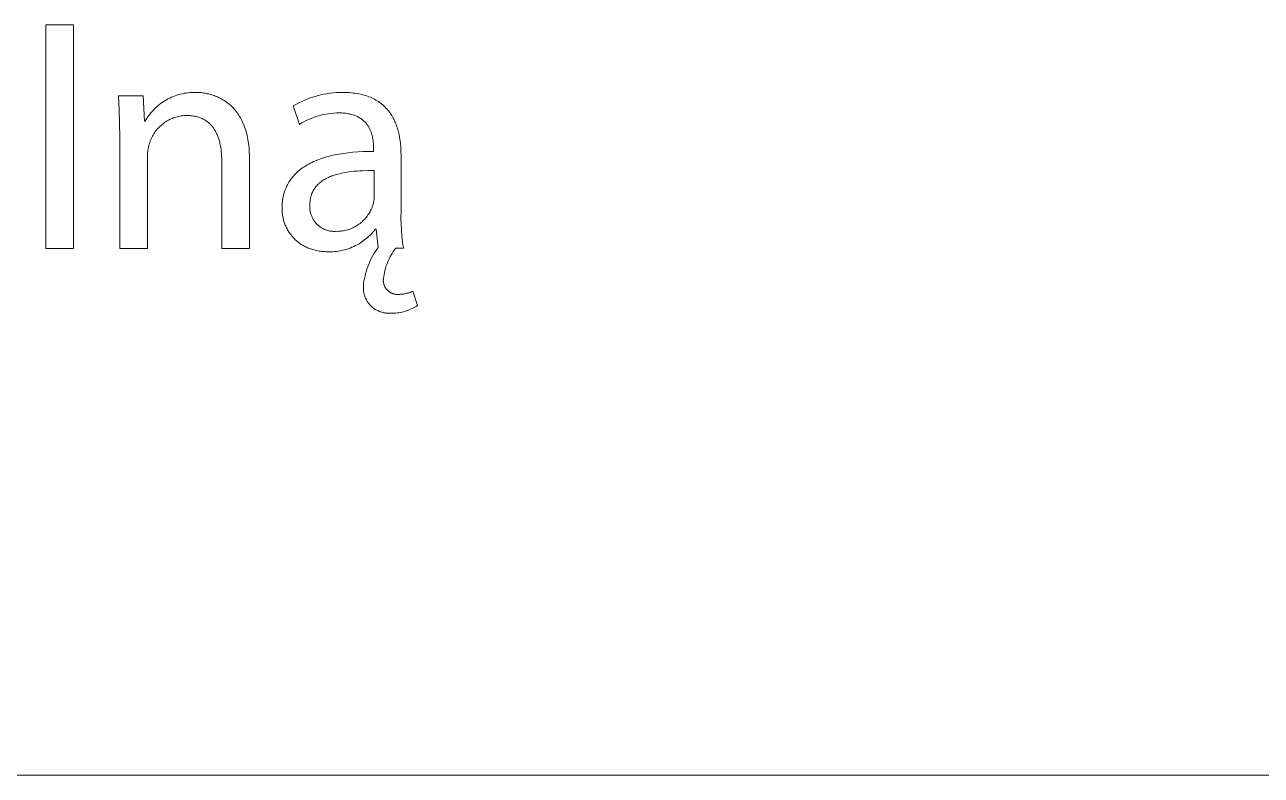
# Model space of a CAD drawing. Header units: millimetres. Extents: x 0 to 4468, y 0 to 3122.
# Drawn here: x 4096.4 to 4272.2, y 0 to 106.6 of the extents above; entities that cross this region are included whole.
import ezdxf

# ---------------------------------------------------------------- set-up
doc = ezdxf.new("R2010")
doc.units = ezdxf.units.MM
doc.header["$MEASUREMENT"] = 0
doc.layers.add('Domyślny', color=7, linetype='Continuous', true_color=0x000000)

msp = doc.modelspace()

# ---------------------------------------------------------------- linework, layer by layer
at = {"layer": 'Domyślny', "color": 18, "lineweight": 15, "true_color": 0x000000}
for p, q in [((4099.43, 106.63), (4103.36, 106.63)), ((4099.43, 74.86), (4099.43, 106.63)), ((4103.36, 106.63), (4103.36, 74.86)), ((4118.07, 96.62), (4118.33, 96.7)), ((4118.33, 96.7), (4118.59, 96.77)), ((4118.59, 96.77), (4118.85, 96.83)), ((4118.85, 96.83), (4119.12, 96.89)), ((4119.12, 96.89), (4119.39, 96.93)), ((4119.39, 96.93), (4119.65, 96.96)), ((4119.65, 96.96), (4119.92, 96.99)), ((4119.92, 96.99), (4120.19, 97.01)), ((4120.19, 97.01), (4120.46, 97.01)), ((4120.46, 97.01), (4120.73, 97.01)), ((4120.73, 97.01), (4120.88, 97.01)), ((4120.88, 97.01), (4121.02, 97)), ((4121.02, 97), (4121.17, 97)), ((4121.17, 97), (4121.32, 96.99)), ((4121.32, 96.99), (4121.47, 96.98)), ((4121.47, 96.98), (4121.62, 96.96)), ((4121.62, 96.96), (4121.77, 96.94)), ((4121.77, 96.94), (4121.93, 96.92)), ((4121.93, 96.92), (4122.08, 96.89)), ((4122.08, 96.89), (4122.24, 96.86)), ((4122.24, 96.86), (4122.4, 96.83)), ((4122.4, 96.83), (4122.56, 96.8)), ((4122.56, 96.8), (4122.72, 96.76)), ((4122.72, 96.76), (4122.88, 96.71)), ((4122.88, 96.71), (4123.04, 96.66)), ((4138.47, 96.65), (4138.93, 96.75)), ((4138.93, 96.75), (4139.39, 96.83)), ((4139.39, 96.83), (4139.85, 96.9)), ((4139.85, 96.9), (4140.31, 96.95)), ((4140.31, 96.95), (4140.78, 96.99)), ((4140.78, 96.99), (4141.24, 97)), ((4141.24, 97), (4141.71, 97.01)), ((4141.71, 97.01), (4142.01, 97)), ((4142.01, 97), (4142.31, 96.99)), ((4142.31, 96.99), (4142.61, 96.98)), ((4142.61, 96.98), (4142.89, 96.95)), ((4142.89, 96.95), (4143.17, 96.93)), ((4143.17, 96.93), (4143.44, 96.89)), ((4143.44, 96.89), (4143.71, 96.85)), ((4143.71, 96.85), (4143.96, 96.8)), ((4143.96, 96.8), (4144.21, 96.75)), ((4144.21, 96.75), (4144.46, 96.69)), ((4144.46, 96.69), (4144.7, 96.63)), ((4109.88, 94.56), (4109.77, 96.52)), ((4109.77, 96.52), (4113.26, 96.52)), ((4113.26, 96.52), (4113.49, 92.93)), ((4115.07, 94.85), (4115.27, 95.03)), ((4115.27, 95.03), (4115.47, 95.2)), ((4115.47, 95.2), (4115.69, 95.37)), ((4115.69, 95.37), (4115.9, 95.53)), ((4115.9, 95.53), (4116.13, 95.69)), ((4116.13, 95.69), (4116.35, 95.83)), ((4116.35, 95.83), (4116.59, 95.97)), ((4116.59, 95.97), (4116.82, 96.1)), ((4116.82, 96.1), (4117.07, 96.22)), ((4117.07, 96.22), (4117.31, 96.33)), ((4117.31, 96.33), (4117.56, 96.44)), ((4117.56, 96.44), (4117.81, 96.54)), ((4117.81, 96.54), (4118.07, 96.62)), ((4123.04, 96.66), (4123.2, 96.61)), ((4123.2, 96.61), (4123.36, 96.56)), ((4123.36, 96.56), (4123.52, 96.5)), ((4123.52, 96.5), (4123.68, 96.43)), ((4123.68, 96.43), (4123.84, 96.37)), ((4123.84, 96.37), (4124, 96.29)), ((4124, 96.29), (4124.16, 96.22)), ((4124.16, 96.22), (4124.32, 96.14)), ((4124.32, 96.14), (4124.47, 96.05)), ((4124.47, 96.05), (4124.63, 95.96)), ((4124.63, 95.96), (4124.79, 95.86)), ((4124.79, 95.86), (4124.94, 95.76)), ((4124.94, 95.76), (4125.09, 95.66)), ((4125.09, 95.66), (4125.24, 95.55)), ((4125.24, 95.55), (4125.39, 95.43)), ((4125.39, 95.43), (4125.54, 95.31)), ((4125.54, 95.31), (4125.69, 95.18)), ((4125.69, 95.18), (4125.83, 95.05)), ((4125.83, 95.05), (4125.97, 94.91)), ((4134.6, 95.09), (4135, 95.32)), ((4135.49, 92.48), (4134.6, 95.09)), ((4135, 95.32), (4135.41, 95.54)), ((4135.41, 95.54), (4135.83, 95.74)), ((4135.83, 95.74), (4136.26, 95.93)), ((4136.26, 95.93), (4136.69, 96.11)), ((4136.69, 96.11), (4137.13, 96.27)), ((4137.13, 96.27), (4137.57, 96.41)), ((4137.57, 96.41), (4138.02, 96.54)), ((4138.02, 96.54), (4138.47, 96.65)), ((4144.7, 96.63), (4144.93, 96.56)), ((4144.93, 96.56), (4145.15, 96.49)), ((4145.15, 96.49), (4145.37, 96.41)), ((4145.37, 96.41), (4145.58, 96.32)), ((4145.58, 96.32), (4145.79, 96.23)), ((4145.79, 96.23), (4145.99, 96.14)), ((4145.99, 96.14), (4146.18, 96.04)), ((4146.18, 96.04), (4146.37, 95.93)), ((4146.37, 95.93), (4146.55, 95.82)), ((4146.55, 95.82), (4146.73, 95.71)), ((4146.73, 95.71), (4146.9, 95.59)), ((4146.9, 95.59), (4147.06, 95.47)), ((4147.06, 95.47), (4147.22, 95.35)), ((4147.22, 95.35), (4147.38, 95.22)), ((4147.38, 95.22), (4147.52, 95.08)), ((4147.52, 95.08), (4147.67, 94.94)), ((4147.67, 94.94), (4147.8, 94.8)), ((4109.94, 92.6), (4109.88, 94.56)), ((4113.58, 92.93), (4113.71, 93.17)), ((4113.71, 93.17), (4113.86, 93.4)), ((4113.86, 93.4), (4114.01, 93.62)), ((4114.01, 93.62), (4114.17, 93.84)), ((4114.17, 93.84), (4114.33, 94.05)), ((4114.33, 94.05), (4114.51, 94.26)), ((4114.51, 94.26), (4114.69, 94.46)), ((4114.69, 94.46), (4114.87, 94.66)), ((4114.87, 94.66), (4115.07, 94.85)), ((4117.22, 93.24), (4117.04, 93.16)), ((4117.39, 93.32), (4117.22, 93.24)), ((4117.57, 93.39), (4117.39, 93.32)), ((4117.75, 93.45), (4117.57, 93.39)), ((4117.94, 93.51), (4117.75, 93.45)), ((4118.12, 93.56), (4117.94, 93.51)), ((4118.31, 93.6), (4118.12, 93.56)), ((4118.5, 93.64), (4118.31, 93.6)), ((4118.69, 93.67), (4118.5, 93.64)), ((4118.88, 93.7), (4118.69, 93.67)), ((4119.07, 93.72), (4118.88, 93.7)), ((4119.26, 93.73), (4119.07, 93.72)), ((4119.45, 93.74), (4119.26, 93.73)), ((4119.63, 93.73), (4119.45, 93.74)), ((4119.79, 93.73), (4119.63, 93.73)), ((4119.96, 93.72), (4119.79, 93.73)), ((4120.12, 93.7), (4119.96, 93.72)), ((4120.28, 93.68), (4120.12, 93.7)), ((4120.43, 93.66), (4120.28, 93.68)), ((4120.58, 93.64), (4120.43, 93.66)), ((4120.73, 93.61), (4120.58, 93.64)), ((4120.87, 93.57), (4120.73, 93.61)), ((4121.01, 93.53), (4120.87, 93.57)), ((4121.15, 93.49), (4121.01, 93.53)), ((4121.29, 93.45), (4121.15, 93.49)), ((4121.42, 93.4), (4121.29, 93.45)), ((4121.55, 93.34), (4121.42, 93.4)), ((4121.67, 93.29), (4121.55, 93.34)), ((4121.79, 93.23), (4121.67, 93.29)), ((4121.91, 93.17), (4121.79, 93.23)), ((4122.03, 93.1), (4121.91, 93.17)), ((4125.97, 94.91), (4126.11, 94.77)), ((4126.11, 94.77), (4126.24, 94.62)), ((4126.24, 94.62), (4126.37, 94.47)), ((4126.37, 94.47), (4126.5, 94.31)), ((4126.5, 94.31), (4126.63, 94.14)), ((4126.63, 94.14), (4126.75, 93.97)), ((4126.75, 93.97), (4126.87, 93.79)), ((4126.87, 93.79), (4126.99, 93.61)), ((4126.99, 93.61), (4127.1, 93.42)), ((4127.1, 93.42), (4127.21, 93.22)), ((4127.21, 93.22), (4127.32, 93.02)), ((4136.8, 93.18), (4136.46, 93.02)), ((4137.14, 93.32), (4136.8, 93.18)), ((4137.49, 93.45), (4137.14, 93.32)), ((4137.84, 93.57), (4137.49, 93.45)), ((4138.2, 93.68), (4137.84, 93.57)), ((4138.55, 93.78), (4138.2, 93.68)), ((4138.92, 93.86), (4138.55, 93.78)), ((4139.28, 93.94), (4138.92, 93.86)), ((4139.65, 93.99), (4139.28, 93.94)), ((4140.02, 94.04), (4139.65, 93.99)), ((4140.39, 94.07), (4140.02, 94.04)), ((4140.76, 94.1), (4140.39, 94.07)), ((4141.13, 94.1), (4140.76, 94.1)), ((4141.33, 94.1), (4141.13, 94.1)), ((4141.53, 94.1), (4141.33, 94.1)), ((4141.72, 94.08), (4141.53, 94.1)), ((4141.91, 94.07), (4141.72, 94.08)), ((4142.09, 94.05), (4141.91, 94.07)), ((4142.27, 94.02), (4142.09, 94.05)), ((4142.44, 93.99), (4142.27, 94.02)), ((4142.61, 93.96), (4142.44, 93.99)), ((4142.77, 93.93), (4142.61, 93.96)), ((4142.92, 93.89), (4142.77, 93.93)), ((4143.08, 93.84), (4142.92, 93.89)), ((4143.22, 93.79), (4143.08, 93.84)), ((4143.36, 93.74), (4143.22, 93.79)), ((4143.5, 93.69), (4143.36, 93.74)), ((4143.63, 93.63), (4143.5, 93.69)), ((4143.76, 93.57), (4143.63, 93.63)), ((4143.88, 93.51), (4143.76, 93.57)), ((4144, 93.44), (4143.88, 93.51)), ((4144.12, 93.37), (4144, 93.44)), ((4144.22, 93.3), (4144.12, 93.37)), ((4144.33, 93.23), (4144.22, 93.3)), ((4144.43, 93.15), (4144.33, 93.23)), ((4147.8, 94.8), (4147.94, 94.66)), ((4147.94, 94.66), (4148.07, 94.51)), ((4148.07, 94.51), (4148.19, 94.36)), ((4148.19, 94.36), (4148.31, 94.2)), ((4148.31, 94.2), (4148.42, 94.04)), ((4148.42, 94.04), (4148.53, 93.88)), ((4148.53, 93.88), (4148.63, 93.72)), ((4148.63, 93.72), (4148.73, 93.55)), ((4148.73, 93.55), (4148.82, 93.38)), ((4148.82, 93.38), (4148.91, 93.21)), ((4148.91, 93.21), (4149, 93.03)), ((4109.95, 90.64), (4109.94, 92.6)), ((4113.49, 92.93), (4113.58, 92.93)), ((4115, 91.44), (4114.89, 91.28)), ((4115.12, 91.59), (4115, 91.44)), ((4115.24, 91.74), (4115.12, 91.59)), ((4115.37, 91.89), (4115.24, 91.74)), ((4115.5, 92.03), (4115.37, 91.89)), ((4115.63, 92.16), (4115.5, 92.03)), ((4115.77, 92.29), (4115.63, 92.16)), ((4115.92, 92.42), (4115.77, 92.29)), ((4116.07, 92.54), (4115.92, 92.42)), ((4116.22, 92.66), (4116.07, 92.54)), ((4116.38, 92.77), (4116.22, 92.66)), ((4116.54, 92.88), (4116.38, 92.77)), ((4116.7, 92.98), (4116.54, 92.88)), ((4116.87, 93.07), (4116.7, 92.98)), ((4117.04, 93.16), (4116.87, 93.07)), ((4122.14, 93.03), (4122.03, 93.1)), ((4122.25, 92.96), (4122.14, 93.03)), ((4122.36, 92.88), (4122.25, 92.96)), ((4122.46, 92.8), (4122.36, 92.88)), ((4122.56, 92.72), (4122.46, 92.8)), ((4122.66, 92.63), (4122.56, 92.72)), ((4122.75, 92.55), (4122.66, 92.63)), ((4122.85, 92.45), (4122.75, 92.55)), ((4122.93, 92.36), (4122.85, 92.45)), ((4123.02, 92.26), (4122.93, 92.36)), ((4123.1, 92.16), (4123.02, 92.26)), ((4123.18, 92.06), (4123.1, 92.16)), ((4123.26, 91.96), (4123.18, 92.06)), ((4123.34, 91.85), (4123.26, 91.96)), ((4123.41, 91.74), (4123.34, 91.85)), ((4123.48, 91.63), (4123.41, 91.74)), ((4123.55, 91.51), (4123.48, 91.63)), ((4123.61, 91.39), (4123.55, 91.51)), ((4127.32, 93.02), (4127.42, 92.81)), ((4127.42, 92.81), (4127.52, 92.59)), ((4127.52, 92.59), (4127.61, 92.37)), ((4127.61, 92.37), (4127.7, 92.13)), ((4127.7, 92.13), (4127.78, 91.9)), ((4127.78, 91.9), (4127.86, 91.65)), ((4127.86, 91.65), (4127.93, 91.4)), ((4135.81, 92.67), (4135.49, 92.48)), ((4136.13, 92.85), (4135.81, 92.67)), ((4136.46, 93.02), (4136.13, 92.85)), ((4144.53, 93.07), (4144.43, 93.15)), ((4144.62, 92.99), (4144.53, 93.07)), ((4144.71, 92.9), (4144.62, 92.99)), ((4144.8, 92.82), (4144.71, 92.9)), ((4144.88, 92.73), (4144.8, 92.82)), ((4144.96, 92.64), (4144.88, 92.73)), ((4145.04, 92.55), (4144.96, 92.64)), ((4145.11, 92.46), (4145.04, 92.55)), ((4145.18, 92.36), (4145.11, 92.46)), ((4145.24, 92.27), (4145.18, 92.36)), ((4145.3, 92.17), (4145.24, 92.27)), ((4145.36, 92.07), (4145.3, 92.17)), ((4145.42, 91.97), (4145.36, 92.07)), ((4145.47, 91.87), (4145.42, 91.97)), ((4145.52, 91.77), (4145.47, 91.87)), ((4145.56, 91.67), (4145.52, 91.77)), ((4145.61, 91.56), (4145.56, 91.67)), ((4145.65, 91.46), (4145.61, 91.56)), ((4145.69, 91.36), (4145.65, 91.46)), ((4149, 93.03), (4149.08, 92.85)), ((4149.08, 92.85), (4149.16, 92.67)), ((4149.16, 92.67), (4149.23, 92.49)), ((4149.23, 92.49), (4149.3, 92.31)), ((4149.3, 92.31), (4149.36, 92.12)), ((4149.36, 92.12), (4149.42, 91.93)), ((4149.42, 91.93), (4149.48, 91.74)), ((4149.48, 91.74), (4149.53, 91.55)), ((4149.53, 91.55), (4149.58, 91.36)), ((4109.95, 74.85), (4109.95, 90.64)), ((4114.16, 89.72), (4114.11, 89.54)), ((4114.21, 89.9), (4114.16, 89.72)), ((4114.28, 90.08), (4114.21, 89.9)), ((4114.35, 90.26), (4114.28, 90.08)), ((4114.42, 90.44), (4114.35, 90.26)), ((4114.51, 90.62), (4114.42, 90.44)), ((4114.59, 90.79), (4114.51, 90.62)), ((4114.69, 90.95), (4114.59, 90.79)), ((4114.79, 91.12), (4114.69, 90.95)), ((4114.89, 91.28), (4114.79, 91.12)), ((4123.67, 91.27), (4123.61, 91.39)), ((4123.73, 91.15), (4123.67, 91.27)), ((4123.79, 91.03), (4123.73, 91.15)), ((4123.85, 90.9), (4123.79, 91.03)), ((4123.9, 90.77), (4123.85, 90.9)), ((4123.95, 90.64), (4123.9, 90.77)), ((4123.99, 90.51), (4123.95, 90.64)), ((4124.04, 90.37), (4123.99, 90.51)), ((4124.08, 90.24), (4124.04, 90.37)), ((4124.12, 90.1), (4124.08, 90.24)), ((4124.16, 89.96), (4124.12, 90.1)), ((4124.19, 89.81), (4124.16, 89.96)), ((4124.25, 89.52), (4124.19, 89.81)), ((4127.93, 91.4), (4128, 91.14)), ((4128, 91.14), (4128.07, 90.88)), ((4128.07, 90.88), (4128.12, 90.6)), ((4128.12, 90.6), (4128.18, 90.32)), ((4128.18, 90.32), (4128.22, 90.04)), ((4128.22, 90.04), (4128.27, 89.74)), ((4128.27, 89.74), (4128.3, 89.44)), ((4145.72, 91.25), (4145.69, 91.36)), ((4145.76, 91.15), (4145.72, 91.25)), ((4145.79, 91.04), (4145.76, 91.15)), ((4145.82, 90.94), (4145.79, 91.04)), ((4145.85, 90.84), (4145.82, 90.94)), ((4145.87, 90.73), (4145.85, 90.84)), ((4145.89, 90.63), (4145.87, 90.73)), ((4145.93, 90.42), (4145.89, 90.63)), ((4145.96, 90.22), (4145.93, 90.42)), ((4145.99, 90.01), (4145.96, 90.22)), ((4146.01, 89.82), (4145.99, 90.01)), ((4146.02, 89.63), (4146.01, 89.82)), ((4149.58, 91.36), (4149.63, 91.16)), ((4149.63, 91.16), (4149.67, 90.97)), ((4149.67, 90.97), (4149.71, 90.77)), ((4149.71, 90.77), (4149.74, 90.57)), ((4149.74, 90.57), (4149.81, 90.17)), ((4149.81, 90.17), (4149.85, 89.77)), ((4149.85, 89.77), (4149.89, 89.36)), ((4113.91, 88.25), (4113.9, 88.06)), ((4113.9, 88.06), (4113.9, 87.87)), ((4113.92, 88.44), (4113.91, 88.25)), ((4113.93, 88.62), (4113.92, 88.44)), ((4113.96, 88.81), (4113.93, 88.62)), ((4113.99, 88.99), (4113.96, 88.81)), ((4114.02, 89.18), (4113.99, 88.99)), ((4114.06, 89.36), (4114.02, 89.18)), ((4114.11, 89.54), (4114.06, 89.36)), ((4124.31, 89.23), (4124.25, 89.52)), ((4124.35, 88.93), (4124.31, 89.23)), ((4124.39, 88.62), (4124.35, 88.93)), ((4124.42, 88.3), (4124.39, 88.62)), ((4124.44, 87.99), (4124.42, 88.3)), ((4124.45, 87.66), (4124.44, 87.99)), ((4128.3, 89.44), (4128.33, 89.12)), ((4128.33, 89.12), (4128.35, 88.81)), ((4128.35, 88.81), (4128.37, 88.48)), ((4128.37, 88.48), (4128.38, 88.14)), ((4128.38, 88.14), (4128.38, 87.8)), ((4139.32, 87.85), (4139.6, 87.93)), ((4139.6, 87.93), (4139.89, 88)), ((4139.89, 88), (4140.48, 88.14)), ((4140.48, 88.14), (4141.1, 88.26)), ((4141.1, 88.26), (4141.74, 88.36)), ((4141.74, 88.36), (4142.4, 88.45)), ((4142.4, 88.45), (4143.08, 88.52)), ((4143.08, 88.52), (4143.79, 88.58)), ((4143.79, 88.58), (4144.52, 88.62)), ((4144.52, 88.62), (4145.27, 88.64)), ((4145.27, 88.64), (4146.04, 88.64)), ((4146.03, 89.44), (4146.02, 89.63)), ((4146.04, 89.26), (4146.03, 89.44)), ((4146.04, 89.09), (4146.04, 89.26)), ((4146.04, 88.64), (4146.04, 89.09)), ((4149.89, 89.36), (4149.92, 88.95)), ((4149.92, 88.95), (4149.93, 88.55)), ((4149.93, 88.55), (4149.94, 88.14)), ((4149.94, 88.14), (4149.94, 80.04)), ((4113.9, 87.87), (4113.9, 74.85)), ((4124.45, 87.34), (4124.45, 87.66)), ((4124.45, 74.85), (4124.45, 87.34)), ((4128.38, 87.8), (4128.38, 74.85)), ((4135.62, 86.05), (4135.8, 86.19)), ((4135.8, 86.19), (4136, 86.33)), ((4136, 86.33), (4136.19, 86.46)), ((4136.19, 86.46), (4136.4, 86.59)), ((4136.4, 86.59), (4136.61, 86.72)), ((4136.61, 86.72), (4136.82, 86.84)), ((4136.82, 86.84), (4137.05, 86.96)), ((4137.05, 86.96), (4137.28, 87.07)), ((4137.28, 87.07), (4137.51, 87.19)), ((4137.51, 87.19), (4137.75, 87.29)), ((4137.75, 87.29), (4138, 87.39)), ((4138, 87.39), (4138.25, 87.49)), ((4138.25, 87.49), (4138.51, 87.59)), ((4138.51, 87.59), (4138.77, 87.68)), ((4138.77, 87.68), (4139.04, 87.77)), ((4139.04, 87.77), (4139.32, 87.85)), ((4133.99, 84.25), (4134.11, 84.43)), ((4134.11, 84.43), (4134.23, 84.61)), ((4134.23, 84.61), (4134.36, 84.78)), ((4134.36, 84.78), (4134.49, 84.96)), ((4134.49, 84.96), (4134.63, 85.12)), ((4134.63, 85.12), (4134.78, 85.29)), ((4134.78, 85.29), (4134.94, 85.45)), ((4134.94, 85.45), (4135.1, 85.6)), ((4135.1, 85.6), (4135.27, 85.76)), ((4135.27, 85.76), (4135.44, 85.91)), ((4135.44, 85.91), (4135.62, 86.05)), ((4138.74, 84.45), (4138.61, 84.35)), ((4138.88, 84.54), (4138.74, 84.45)), ((4139.02, 84.63), (4138.88, 84.54)), ((4139.17, 84.71), (4139.02, 84.63)), ((4139.31, 84.79), (4139.17, 84.71)), ((4139.47, 84.87), (4139.31, 84.79)), ((4139.62, 84.94), (4139.47, 84.87)), ((4139.78, 85.01), (4139.62, 84.94)), ((4139.94, 85.08), (4139.78, 85.01)), ((4140.11, 85.14), (4139.94, 85.08)), ((4140.28, 85.21), (4140.11, 85.14)), ((4140.45, 85.26), (4140.28, 85.21)), ((4140.63, 85.32), (4140.45, 85.26)), ((4140.8, 85.37), (4140.63, 85.32)), ((4140.98, 85.42), (4140.8, 85.37)), ((4141.35, 85.51), (4140.98, 85.42)), ((4141.72, 85.59), (4141.35, 85.51)), ((4142.11, 85.66), (4141.72, 85.59)), ((4142.5, 85.72), (4142.11, 85.66)), ((4142.89, 85.77), (4142.5, 85.72)), ((4143.29, 85.82), (4142.89, 85.77)), ((4143.69, 85.85), (4143.29, 85.82)), ((4144.1, 85.88), (4143.69, 85.85)), ((4144.5, 85.89), (4144.1, 85.88)), ((4145.32, 85.91), (4144.5, 85.89)), ((4146.13, 85.91), (4145.32, 85.91)), ((4146.13, 82.16), (4146.13, 85.91)), ((4133.24, 82.44), (4133.29, 82.66)), ((4133.29, 82.66), (4133.36, 82.87)), ((4133.36, 82.87), (4133.43, 83.08)), ((4133.43, 83.08), (4133.5, 83.28)), ((4133.5, 83.28), (4133.59, 83.48)), ((4133.59, 83.48), (4133.68, 83.68)), ((4133.68, 83.68), (4133.78, 83.87)), ((4133.78, 83.87), (4133.88, 84.06)), ((4133.88, 84.06), (4133.99, 84.25)), ((4137.25, 82.61), (4137.22, 82.54)), ((4137.28, 82.69), (4137.25, 82.61)), ((4137.31, 82.77), (4137.28, 82.69)), ((4137.35, 82.84), (4137.31, 82.77)), ((4137.38, 82.91), (4137.35, 82.84)), ((4137.42, 82.98), (4137.38, 82.91)), ((4137.45, 83.06), (4137.42, 82.98)), ((4137.49, 83.12), (4137.45, 83.06)), ((4137.53, 83.19), (4137.49, 83.12)), ((4137.57, 83.26), (4137.53, 83.19)), ((4137.62, 83.33), (4137.57, 83.26)), ((4137.66, 83.39), (4137.62, 83.33)), ((4137.71, 83.46), (4137.66, 83.39)), ((4137.76, 83.52), (4137.71, 83.46)), ((4137.8, 83.58), (4137.76, 83.52)), ((4137.85, 83.64), (4137.8, 83.58)), ((4137.9, 83.7), (4137.85, 83.64)), ((4137.96, 83.76), (4137.9, 83.7)), ((4138.01, 83.82), (4137.96, 83.76)), ((4138.06, 83.88), (4138.01, 83.82)), ((4138.12, 83.94), (4138.06, 83.88)), ((4138.18, 83.99), (4138.12, 83.94)), ((4138.24, 84.05), (4138.18, 83.99)), ((4138.3, 84.1), (4138.24, 84.05)), ((4138.36, 84.15), (4138.3, 84.1)), ((4138.42, 84.2), (4138.36, 84.15)), ((4138.48, 84.25), (4138.42, 84.2)), ((4138.61, 84.35), (4138.48, 84.25)), ((4133.02, 80.84), (4133.03, 81.08)), ((4133.03, 81.08), (4133.05, 81.31)), ((4133.05, 81.31), (4133.07, 81.55)), ((4133.07, 81.55), (4133.1, 81.77)), ((4133.1, 81.77), (4133.14, 82)), ((4133.14, 82), (4133.19, 82.22)), ((4133.19, 82.22), (4133.24, 82.44)), ((4136.97, 80.92), (4136.96, 80.8)), ((4136.98, 81.04), (4136.97, 80.92)), ((4136.99, 81.42), (4136.98, 81.33)), ((4136.98, 81.33), (4136.98, 81.23)), ((4136.98, 81.23), (4136.98, 81.14)), ((4136.98, 81.14), (4136.98, 81.04)), ((4137, 81.52), (4136.99, 81.42)), ((4137.01, 81.61), (4137, 81.52)), ((4137.02, 81.7), (4137.01, 81.61)), ((4137.03, 81.79), (4137.02, 81.7)), ((4137.05, 81.88), (4137.03, 81.79)), ((4137.06, 81.96), (4137.05, 81.88)), ((4137.08, 82.05), (4137.06, 81.96)), ((4137.1, 82.13), (4137.08, 82.05)), ((4137.12, 82.22), (4137.1, 82.13)), ((4137.14, 82.3), (4137.12, 82.22)), ((4137.17, 82.38), (4137.14, 82.3)), ((4137.19, 82.46), (4137.17, 82.38)), ((4137.22, 82.54), (4137.19, 82.46)), ((4145.84, 80.73), (4145.9, 80.91)), ((4145.9, 80.91), (4145.94, 81.03)), ((4145.94, 81.03), (4145.98, 81.15)), ((4145.98, 81.15), (4146.01, 81.27)), ((4146.01, 81.27), (4146.04, 81.4)), ((4146.04, 81.4), (4146.07, 81.52)), ((4146.07, 81.52), (4146.09, 81.65)), ((4146.09, 81.65), (4146.1, 81.77)), ((4146.1, 81.77), (4146.11, 81.9)), ((4146.11, 81.9), (4146.12, 82.03)), ((4146.12, 82.03), (4146.13, 82.16)), ((4133.02, 80.59), (4133.02, 80.84)), ((4133.02, 80.45), (4133.02, 80.59)), ((4133.03, 80.3), (4133.02, 80.45)), ((4133.03, 80.15), (4133.03, 80.3)), ((4133.04, 80.01), (4133.03, 80.15)), ((4133.06, 79.86), (4133.04, 80.01)), ((4133.08, 79.72), (4133.06, 79.86)), ((4133.1, 79.57), (4133.08, 79.72)), ((4133.12, 79.43), (4133.1, 79.57)), ((4133.15, 79.28), (4133.12, 79.43)), ((4133.18, 79.14), (4133.15, 79.28)), ((4133.22, 79), (4133.18, 79.14)), ((4136.96, 80.8), (4136.96, 80.68)), ((4136.96, 80.68), (4136.97, 80.56)), ((4136.97, 80.56), (4136.98, 80.44)), ((4136.98, 80.44), (4136.99, 80.32)), ((4136.99, 80.32), (4137.01, 80.2)), ((4137.01, 80.2), (4137.03, 80.09)), ((4137.03, 80.09), (4137.05, 79.97)), ((4137.05, 79.97), (4137.08, 79.85)), ((4137.08, 79.85), (4137.11, 79.74)), ((4137.11, 79.74), (4137.15, 79.62)), ((4137.15, 79.62), (4137.19, 79.51)), ((4137.19, 79.51), (4137.24, 79.4)), ((4137.24, 79.4), (4137.29, 79.29)), ((4137.29, 79.29), (4137.34, 79.18)), ((4137.34, 79.18), (4137.39, 79.07)), ((4144.78, 79.02), (4144.91, 79.16)), ((4144.91, 79.16), (4145.02, 79.3)), ((4145.02, 79.3), (4145.14, 79.45)), ((4145.14, 79.45), (4145.24, 79.6)), ((4145.24, 79.6), (4145.34, 79.75)), ((4145.34, 79.75), (4145.44, 79.91)), ((4145.44, 79.91), (4145.53, 80.07)), ((4145.53, 80.07), (4145.62, 80.23)), ((4145.62, 80.23), (4145.7, 80.39)), ((4145.7, 80.39), (4145.77, 80.56)), ((4145.77, 80.56), (4145.84, 80.73)), ((4149.94, 80.04), (4149.93, 79.18)), ((4149.93, 79.18), (4149.95, 78.31)), ((4133.25, 78.85), (4133.22, 79)), ((4133.3, 78.71), (4133.25, 78.85)), ((4133.34, 78.57), (4133.3, 78.71)), ((4133.39, 78.44), (4133.34, 78.57)), ((4133.44, 78.3), (4133.39, 78.44)), ((4133.49, 78.16), (4133.44, 78.3)), ((4133.55, 78.03), (4133.49, 78.16)), ((4133.61, 77.89), (4133.55, 78.03)), ((4133.67, 77.76), (4133.61, 77.89)), ((4133.74, 77.63), (4133.67, 77.76)), ((4133.81, 77.5), (4133.74, 77.63)), ((4133.88, 77.37), (4133.81, 77.5)), ((4133.96, 77.25), (4133.88, 77.37)), ((4137.39, 79.07), (4137.45, 78.97)), ((4137.45, 78.97), (4137.52, 78.87)), ((4137.52, 78.87), (4137.58, 78.77)), ((4137.58, 78.77), (4137.65, 78.67)), ((4137.65, 78.67), (4137.73, 78.58)), ((4137.73, 78.58), (4137.8, 78.48)), ((4137.8, 78.48), (4137.88, 78.39)), ((4137.88, 78.39), (4137.96, 78.31)), ((4137.96, 78.31), (4138.05, 78.22)), ((4138.05, 78.22), (4138.14, 78.14)), ((4138.14, 78.14), (4138.23, 78.06)), ((4138.23, 78.06), (4138.32, 77.99)), ((4138.32, 77.99), (4138.42, 77.92)), ((4138.42, 77.92), (4138.52, 77.85)), ((4138.52, 77.85), (4138.62, 77.79)), ((4138.62, 77.79), (4138.72, 77.72)), ((4138.72, 77.72), (4138.83, 77.67)), ((4138.83, 77.67), (4138.93, 77.61)), ((4138.93, 77.61), (4139.04, 77.56)), ((4139.04, 77.56), (4139.15, 77.52)), ((4139.15, 77.52), (4139.27, 77.47)), ((4139.27, 77.47), (4139.38, 77.43)), ((4139.38, 77.43), (4139.49, 77.4)), ((4139.49, 77.4), (4139.61, 77.37)), ((4139.61, 77.37), (4139.73, 77.34)), ((4139.73, 77.34), (4139.85, 77.32)), ((4141.6, 77.33), (4141.78, 77.36)), ((4141.78, 77.36), (4141.96, 77.4)), ((4141.96, 77.4), (4142.14, 77.44)), ((4142.14, 77.44), (4142.32, 77.49)), ((4142.32, 77.49), (4142.49, 77.54)), ((4142.49, 77.54), (4142.67, 77.6)), ((4142.67, 77.6), (4142.84, 77.67)), ((4142.84, 77.67), (4143.01, 77.74)), ((4143.01, 77.74), (4143.17, 77.82)), ((4143.17, 77.82), (4143.34, 77.9)), ((4143.34, 77.9), (4143.5, 77.99)), ((4143.5, 77.99), (4143.66, 78.09)), ((4143.66, 78.09), (4143.81, 78.19)), ((4143.81, 78.19), (4143.96, 78.29)), ((4143.96, 78.29), (4144.11, 78.4)), ((4144.11, 78.4), (4144.25, 78.52)), ((4144.25, 78.52), (4144.39, 78.64)), ((4144.39, 78.64), (4144.53, 78.76)), ((4144.53, 78.76), (4144.66, 78.89)), ((4144.66, 78.89), (4144.78, 79.02)), ((4146.1, 77.37), (4145.92, 77.15)), ((4146.28, 77.59), (4146.1, 77.37)), ((4146.41, 77.59), (4146.28, 77.59)), ((4146.71, 75), (4146.41, 77.59)), ((4149.95, 78.31), (4150, 77.45)), ((4150, 77.45), (4150.07, 76.58)), ((4134.04, 77.12), (4133.96, 77.25)), ((4134.12, 77), (4134.04, 77.12)), ((4134.21, 76.88), (4134.12, 77)), ((4134.3, 76.76), (4134.21, 76.88)), ((4134.39, 76.64), (4134.3, 76.76)), ((4134.49, 76.53), (4134.39, 76.64)), ((4134.59, 76.42), (4134.49, 76.53)), ((4134.69, 76.31), (4134.59, 76.42)), ((4134.79, 76.2), (4134.69, 76.31)), ((4134.9, 76.09), (4134.79, 76.2)), ((4135.02, 75.99), (4134.9, 76.09)), ((4135.13, 75.89), (4135.02, 75.99)), ((4135.25, 75.79), (4135.13, 75.89)), ((4135.37, 75.7), (4135.25, 75.79)), ((4135.49, 75.6), (4135.37, 75.7)), ((4135.62, 75.51), (4135.49, 75.6)), ((4139.85, 77.32), (4139.96, 77.3)), ((4139.96, 77.3), (4140.08, 77.29)), ((4140.08, 77.29), (4140.2, 77.28)), ((4140.2, 77.28), (4140.32, 77.27)), ((4140.32, 77.27), (4140.44, 77.27)), ((4140.44, 77.27), (4140.56, 77.27)), ((4140.56, 77.27), (4140.68, 77.28)), ((4140.68, 77.28), (4140.87, 77.27)), ((4140.87, 77.27), (4141.05, 77.28)), ((4141.05, 77.28), (4141.23, 77.29)), ((4141.23, 77.29), (4141.42, 77.31)), ((4141.42, 77.31), (4141.6, 77.33)), ((4144.21, 75.67), (4143.97, 75.52)), ((4144.44, 75.83), (4144.21, 75.67)), ((4144.67, 76), (4144.44, 75.83)), ((4144.9, 76.17), (4144.67, 76)), ((4145.11, 76.35), (4144.9, 76.17)), ((4145.33, 76.54), (4145.11, 76.35)), ((4145.53, 76.74), (4145.33, 76.54)), ((4145.73, 76.94), (4145.53, 76.74)), ((4145.92, 77.15), (4145.73, 76.94)), ((4150.07, 76.58), (4150.17, 75.72)), ((4150.17, 75.72), (4150.29, 74.87)), ((4103.36, 74.86), (4099.43, 74.86)), ((4113.9, 74.85), (4109.95, 74.85)), ((4128.38, 74.85), (4124.45, 74.85)), ((4135.75, 75.43), (4135.62, 75.51)), ((4135.89, 75.34), (4135.75, 75.43)), ((4136.03, 75.26), (4135.89, 75.34)), ((4136.17, 75.18), (4136.03, 75.26)), ((4136.31, 75.11), (4136.17, 75.18)), ((4136.46, 75.04), (4136.31, 75.11)), ((4136.61, 74.97), (4136.46, 75.04)), ((4136.76, 74.9), (4136.61, 74.97)), ((4136.92, 74.84), (4136.76, 74.9)), ((4137.08, 74.78), (4136.92, 74.84)), ((4137.24, 74.73), (4137.08, 74.78)), ((4137.4, 74.68), (4137.24, 74.73)), ((4137.57, 74.63), (4137.4, 74.68)), ((4137.75, 74.59), (4137.57, 74.63)), ((4137.92, 74.55), (4137.75, 74.59)), ((4138.1, 74.51), (4137.92, 74.55)), ((4138.28, 74.48), (4138.1, 74.51)), ((4138.47, 74.45), (4138.28, 74.48)), ((4138.65, 74.43), (4138.47, 74.45)), ((4138.84, 74.41), (4138.65, 74.43)), ((4139.04, 74.39), (4138.84, 74.41)), ((4139.24, 74.38), (4139.04, 74.39)), ((4139.44, 74.38), (4139.24, 74.38)), ((4139.64, 74.37), (4139.44, 74.38)), ((4139.92, 74.37), (4139.64, 74.37)), ((4140.21, 74.38), (4139.92, 74.37)), ((4140.49, 74.4), (4140.21, 74.38)), ((4140.77, 74.43), (4140.49, 74.4)), ((4141.05, 74.47), (4140.77, 74.43)), ((4141.33, 74.52), (4141.05, 74.47)), ((4141.61, 74.58), (4141.33, 74.52)), ((4141.88, 74.64), (4141.61, 74.58)), ((4142.16, 74.72), (4141.88, 74.64)), ((4142.43, 74.81), (4142.16, 74.72)), ((4142.69, 74.91), (4142.43, 74.81)), ((4142.96, 75.01), (4142.69, 74.91)), ((4143.22, 75.13), (4142.96, 75.01)), ((4143.47, 75.25), (4143.22, 75.13)), ((4143.72, 75.38), (4143.47, 75.25)), ((4143.97, 75.52), (4143.72, 75.38)), ((4145.89, 73.74), (4146.08, 74.07)), ((4146.08, 74.07), (4146.28, 74.38)), ((4146.28, 74.38), (4146.49, 74.7)), ((4146.49, 74.7), (4146.71, 75)), ((4148.52, 73.89), (4148.38, 73.64)), ((4148.67, 74.14), (4148.52, 73.89)), ((4148.83, 74.39), (4148.67, 74.14)), ((4149, 74.63), (4148.83, 74.39)), ((4149.18, 74.87), (4149, 74.63)), ((4150.29, 74.87), (4149.18, 74.87)), ((4145.13, 72.03), (4145.26, 72.38)), ((4145.26, 72.38), (4145.4, 72.73)), ((4145.4, 72.73), (4145.55, 73.07)), ((4145.55, 73.07), (4145.71, 73.41)), ((4145.71, 73.41), (4145.89, 73.74)), ((4147.8, 72.29), (4147.72, 72.01)), ((4147.9, 72.56), (4147.8, 72.29)), ((4148.01, 72.84), (4147.9, 72.56)), ((4148.12, 73.11), (4148.01, 72.84)), ((4148.24, 73.37), (4148.12, 73.11)), ((4148.38, 73.64), (4148.24, 73.37)), ((4144.67, 70.21), (4144.74, 70.58)), ((4144.74, 70.58), (4144.82, 70.95)), ((4144.82, 70.95), (4144.91, 71.31)), ((4144.91, 71.31), (4145.01, 71.67)), ((4145.01, 71.67), (4145.13, 72.03)), ((4147.43, 70.5), (4147.42, 70.43)), ((4147.42, 70.43), (4147.42, 70.36)), ((4147.42, 70.36), (4147.42, 70.29)), ((4147.44, 70.57), (4147.43, 70.5)), ((4147.47, 70.86), (4147.44, 70.57)), ((4147.52, 71.15), (4147.47, 70.86)), ((4147.58, 71.44), (4147.52, 71.15)), ((4147.64, 71.72), (4147.58, 71.44)), ((4147.72, 72.01), (4147.64, 71.72)), ((4144.58, 69.46), (4144.62, 69.84)), ((4144.58, 69.34), (4144.58, 69.46)), ((4144.58, 69.21), (4144.58, 69.34)), ((4144.58, 69.09), (4144.58, 69.21)), ((4144.59, 68.97), (4144.58, 69.09)), ((4144.6, 68.84), (4144.59, 68.97)), ((4144.62, 68.72), (4144.6, 68.84)), ((4144.62, 69.84), (4144.67, 70.21)), ((4144.64, 68.59), (4144.62, 68.72)), ((4144.66, 68.47), (4144.64, 68.59)), ((4147.42, 70.29), (4147.42, 70.22)), ((4147.42, 70.22), (4147.43, 70.15)), ((4147.43, 70.15), (4147.44, 70.08)), ((4147.44, 70.08), (4147.45, 70.01)), ((4147.45, 70.01), (4147.46, 69.94)), ((4147.46, 69.94), (4147.47, 69.87)), ((4147.47, 69.87), (4147.49, 69.81)), ((4147.49, 69.81), (4147.51, 69.74)), ((4147.51, 69.74), (4147.53, 69.67)), ((4147.53, 69.67), (4147.55, 69.61)), ((4147.55, 69.61), (4147.58, 69.54)), ((4147.58, 69.54), (4147.61, 69.48)), ((4147.61, 69.48), (4147.64, 69.42)), ((4147.64, 69.42), (4147.67, 69.36)), ((4147.67, 69.36), (4147.7, 69.29)), ((4147.7, 69.29), (4147.74, 69.24)), ((4147.74, 69.24), (4147.78, 69.18)), ((4147.78, 69.18), (4147.82, 69.12)), ((4147.82, 69.12), (4147.86, 69.07)), ((4147.86, 69.07), (4147.91, 69.01)), ((4147.91, 69.01), (4147.95, 68.96)), ((4147.95, 68.96), (4148, 68.91)), ((4148, 68.91), (4148.05, 68.86)), ((4148.05, 68.86), (4148.1, 68.81)), ((4148.1, 68.81), (4148.16, 68.77)), ((4148.16, 68.77), (4148.21, 68.73)), ((4148.21, 68.73), (4148.27, 68.69)), ((4148.27, 68.69), (4148.32, 68.65)), ((4148.32, 68.65), (4148.38, 68.61)), ((4148.38, 68.61), (4148.44, 68.57)), ((4148.44, 68.57), (4148.5, 68.54)), ((4150.93, 68.51), (4151.07, 68.56)), ((4151.07, 68.56), (4151.22, 68.61)), ((4151.22, 68.61), (4151.36, 68.67)), ((4151.36, 68.67), (4151.5, 68.73)), ((4151.5, 68.73), (4151.63, 68.79)), ((4151.63, 68.79), (4152.26, 66.73)), ((4144.69, 68.35), (4144.66, 68.47)), ((4144.73, 68.23), (4144.69, 68.35)), ((4144.77, 68.11), (4144.73, 68.23)), ((4144.81, 67.99), (4144.77, 68.11)), ((4144.85, 67.88), (4144.81, 67.99)), ((4144.9, 67.76), (4144.85, 67.88)), ((4144.96, 67.65), (4144.9, 67.76)), ((4145.02, 67.54), (4144.96, 67.65)), ((4145.08, 67.43), (4145.02, 67.54)), ((4145.14, 67.33), (4145.08, 67.43)), ((4145.21, 67.22), (4145.14, 67.33)), ((4145.28, 67.12), (4145.21, 67.22)), ((4145.36, 67.02), (4145.28, 67.12)), ((4145.44, 66.92), (4145.36, 67.02)), ((4145.52, 66.83), (4145.44, 66.92)), ((4145.61, 66.74), (4145.52, 66.83)), ((4148.5, 68.54), (4148.57, 68.51)), ((4148.57, 68.51), (4148.63, 68.48)), ((4148.63, 68.48), (4148.69, 68.45)), ((4148.69, 68.45), (4148.76, 68.43)), ((4148.76, 68.43), (4148.82, 68.41)), ((4148.82, 68.41), (4148.89, 68.39)), ((4148.89, 68.39), (4148.96, 68.37)), ((4148.96, 68.37), (4149.03, 68.35)), ((4149.03, 68.35), (4149.09, 68.34)), ((4149.09, 68.34), (4149.16, 68.33)), ((4149.16, 68.33), (4149.23, 68.32)), ((4149.23, 68.32), (4149.3, 68.32)), ((4149.3, 68.32), (4149.37, 68.31)), ((4149.37, 68.31), (4149.44, 68.31)), ((4149.44, 68.31), (4149.51, 68.31)), ((4149.51, 68.31), (4149.58, 68.32)), ((4149.58, 68.32), (4149.73, 68.32)), ((4149.73, 68.32), (4149.88, 68.33)), ((4149.88, 68.33), (4150.03, 68.34)), ((4150.03, 68.34), (4150.19, 68.35)), ((4150.19, 68.35), (4150.34, 68.37)), ((4150.34, 68.37), (4150.49, 68.4)), ((4150.49, 68.4), (4150.63, 68.43)), ((4150.63, 68.43), (4150.78, 68.47)), ((4150.78, 68.47), (4150.93, 68.51)), ((4145.69, 66.65), (4145.61, 66.74)), ((4145.79, 66.57), (4145.69, 66.65)), ((4145.88, 66.48), (4145.79, 66.57)), ((4145.98, 66.41), (4145.88, 66.48)), ((4146.08, 66.33), (4145.98, 66.41)), ((4146.18, 66.26), (4146.08, 66.33)), ((4146.28, 66.19), (4146.18, 66.26)), ((4146.39, 66.13), (4146.28, 66.19)), ((4146.5, 66.07), (4146.39, 66.13)), ((4146.61, 66.01), (4146.5, 66.07)), ((4146.73, 65.96), (4146.61, 66.01)), ((4146.84, 65.91), (4146.73, 65.96)), ((4146.96, 65.86), (4146.84, 65.91)), ((4147.07, 65.82), (4146.96, 65.86)), ((4147.19, 65.78), (4147.07, 65.82)), ((4147.31, 65.75), (4147.19, 65.78)), ((4147.44, 65.72), (4147.31, 65.75)), ((4147.56, 65.7), (4147.44, 65.72)), ((4147.68, 65.68), (4147.56, 65.7)), ((4147.8, 65.66), (4147.68, 65.68)), ((4147.93, 65.65), (4147.8, 65.66)), ((4148.05, 65.64), (4147.93, 65.65)), ((4148.18, 65.64), (4148.05, 65.64)), ((4148.3, 65.64), (4148.18, 65.64)), ((4148.43, 65.65), (4148.3, 65.64)), ((4148.55, 65.66), (4148.43, 65.65)), ((4148.77, 65.65), (4148.55, 65.66)), ((4148.99, 65.66), (4148.77, 65.65)), ((4149.2, 65.67), (4148.99, 65.66)), ((4149.42, 65.7), (4149.2, 65.67)), ((4149.64, 65.72), (4149.42, 65.7)), ((4149.85, 65.76), (4149.64, 65.72)), ((4150.06, 65.8), (4149.85, 65.76)), ((4150.28, 65.85), (4150.06, 65.8)), ((4150.49, 65.91), (4150.28, 65.85)), ((4150.69, 65.97), (4150.49, 65.91)), ((4150.9, 66.04), (4150.69, 65.97)), ((4151.1, 66.12), (4150.9, 66.04)), ((4151.3, 66.21), (4151.1, 66.12)), ((4151.5, 66.3), (4151.3, 66.21)), ((4151.7, 66.39), (4151.5, 66.3)), ((4151.89, 66.5), (4151.7, 66.39)), ((4152.07, 66.61), (4151.89, 66.5)), ((4152.26, 66.73), (4152.07, 66.61)), ((4464.07, 0), (0, 0)), ((4464.07, 0), (2779.7, 0))]:
    msp.add_line(p, q, dxfattribs=at)

doc.saveas('drawing.dxf')
